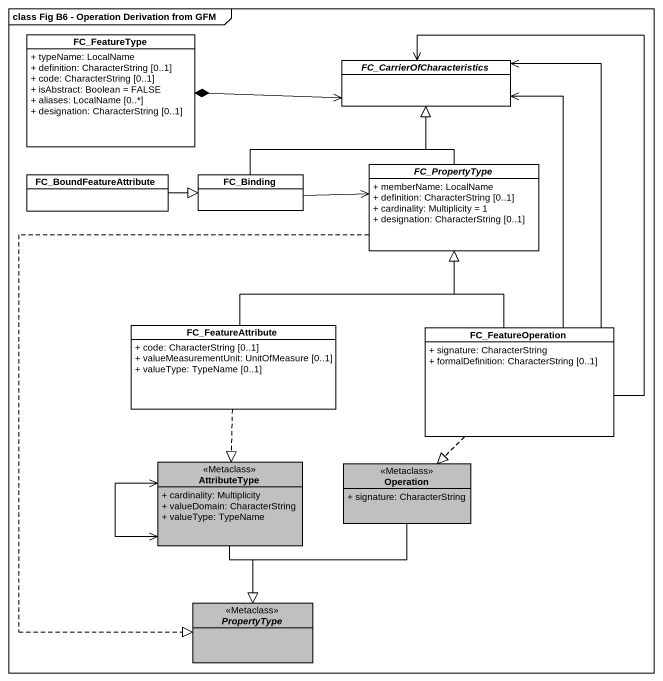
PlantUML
@startuml
mainframe class Fig B6 - Operation Derivation from GFM
hide circle
hide empty members
skinparam classAttributeIconSize 0
class FC_FeatureType {
  + typeName: LocalName
  + definition: CharacterString [0..1]
  + code: CharacterString [0..1]
  + isAbstract: Boolean = FALSE
  + aliases: LocalName [0..*]
  + designation: CharacterString [0..1]
}
abstract class FC_CarrierOfCharacteristics
class FC_BoundFeatureAttribute
class FC_Binding
abstract class FC_PropertyType {
  + memberName: LocalName
  + definition: CharacterString [0..1]
  + cardinality: Multiplicity = 1
  + designation: CharacterString [0..1]
}
class FC_FeatureAttribute {
  + code: CharacterString [0..1]
  + valueMeasurementUnit: UnitOfMeasure [0..1]
  + valueType: TypeName [0..1]
}
class FC_FeatureOperation {
  + signature: CharacterString
  + formalDefinition: CharacterString [0..1]
}
class AttributeType <<Metaclass>> #C0C0C0 {
  + cardinality: Multiplicity
  + valueDomain: CharacterString
  + valueType: TypeName
}
class Operation <<Metaclass>> #C0C0C0 {
  + signature: CharacterString
}
abstract class PropertyType <<Metaclass>> #C0C0C0
FC_FeatureType *-right-> FC_CarrierOfCharacteristics
FC_BoundFeatureAttribute -right-|> FC_Binding
FC_Binding -up-|> FC_CarrierOfCharacteristics
FC_Binding -right-> FC_PropertyType
FC_PropertyType -up-|> FC_CarrierOfCharacteristics
FC_PropertyType ..|> PropertyType
FC_FeatureAttribute -up-|> FC_PropertyType
FC_FeatureAttribute ..|> AttributeType
FC_FeatureOperation -up-> FC_CarrierOfCharacteristics
FC_FeatureOperation -up-> FC_CarrierOfCharacteristics
FC_FeatureOperation -up-> FC_CarrierOfCharacteristics
FC_FeatureOperation -up-|> FC_PropertyType
FC_FeatureOperation ..|> Operation
AttributeType <--> AttributeType
AttributeType --|> PropertyType
Operation --|> PropertyType
@enduml
